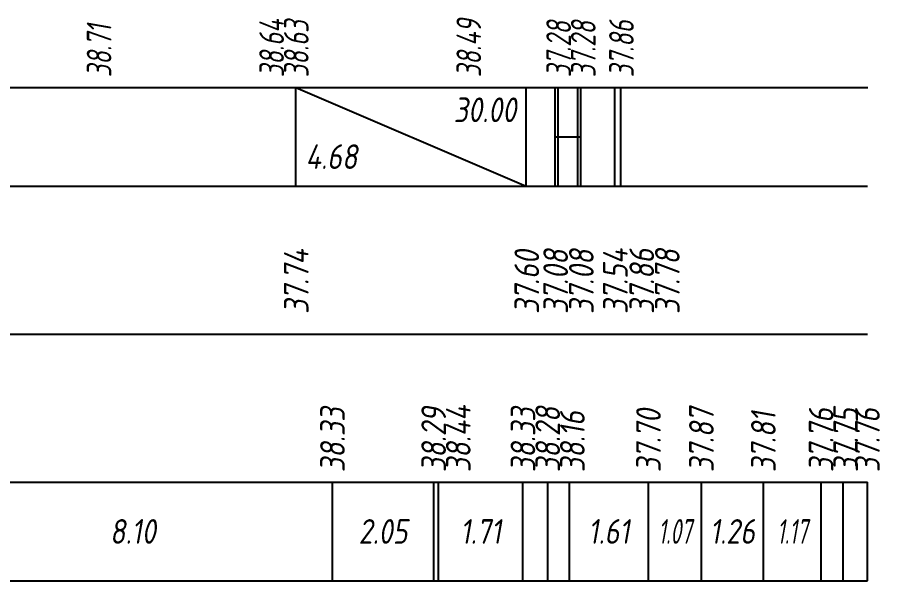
# Model space of a CAD drawing. Extents: x -717 to 1451, y -133302 to 233.
# Drawn here: x -227.1 to -139.6, y -111756.7 to -111699.6 of the extents above; entities that cross this region are included whole.
import ezdxf
from ezdxf.enums import TextEntityAlignment as Align

# ---------------------------------------------------------------- set-up
doc = ezdxf.new("R2010")
doc.units = 0
for name, color, linetype in [('Код_510', 7, 'Continuous'), ('Код_514', 1, 'Continuous'), ('Код_516', 1, 'Continuous'), ('Таблица', 7, 'Continuous')]:
    doc.layers.add(name, color=color, linetype=linetype)
doc.styles.add('М', font='romand.shx', dxfattribs={"width": 0.8, "oblique": 10, "height": 2.5})

msp = doc.modelspace()

# ---------------------------------------------------------------- linework, layer by layer
at = {"layer": 'Код_510'}
for p, q in [((-195.151, -111756.688), (-195.151, -111746.688)), ((-184.891, -111756.688), (-184.891, -111746.688)), ((-184.391, -111756.688), (-184.391, -111746.688)), ((-175.834, -111756.688), (-175.834, -111746.688)), ((-173.318, -111756.688), (-173.318, -111746.688)), ((-171.13, -111756.688), (-171.13, -111746.688)), ((-163.101, -111756.688), (-163.101, -111746.688)), ((-157.73, -111756.688), (-157.73, -111746.688)), ((-151.446, -111756.688), (-151.446, -111746.688)), ((-145.589, -111756.688), (-145.589, -111746.688)), ((-143.346, -111756.688), (-143.346, -111746.688)), ((-140.894, -111756.688), (-140.894, -111746.688))]:
    msp.add_line(p, q, dxfattribs=at)
at = {"layer": 'Код_516'}
for p, q in [((-198.881, -111716.688), (-198.881, -111706.688)), ((-198.881, -111706.688), (-175.499, -111716.688)), ((-175.499, -111716.688), (-175.499, -111706.688)), ((-175.499, -111716.688), (-175.499, -111706.688)), ((-172.569, -111716.688), (-172.569, -111706.688)), ((-172.266, -111716.688), (-172.266, -111706.688)), ((-170.266, -111716.688), (-170.266, -111706.688)), ((-169.964, -111716.688), (-169.964, -111706.688)), ((-166.516, -111716.688), (-166.516, -111706.688)), ((-166.516, -111716.688), (-166.516, -111706.688)), ((-165.894, -111716.688), (-165.894, -111706.688)), ((-172.569, -111711.688), (-172.266, -111711.688)), ((-172.266, -111711.688), (-170.266, -111711.688)), ((-170.266, -111711.688), (-169.964, -111711.688))]:
    msp.add_line(p, q, dxfattribs=at)
at = {"layer": 'Таблица'}
for p, q in [((-335.46, -111706.688), (-140.84, -111706.688)), ((-335.515, -111716.688), (-140.894, -111716.688)), ((-335.515, -111731.688), (-140.894, -111731.688)), ((-335.515, -111746.688), (-140.894, -111746.688)), ((-335.515, -111756.688), (-140.894, -111756.688))]:
    msp.add_line(p, q, dxfattribs=at)

# ---------------------------------------------------------------- texts
at = {"layer": 'Код_510', "style": 'М', "oblique": 10, "width": 0.8}
for s, p in [('38.33', (-195.151, -111745.688)), ('38.29', (-184.891, -111745.688)), ('38.44', (-182.391, -111745.688)), ('38.33', (-175.834, -111745.688)), ('38.28', (-173.318, -111745.688)), ('37.70', (-163.101, -111745.688)), ('37.87', (-157.73, -111745.688)), ('37.76', (-145.589, -111745.688)), ('37.75', (-143.089, -111745.688)), ('37.76', (-140.894, -111745.688)), ('38.16', (-170.818, -111745.688)), ('37.81', (-151.446, -111745.688))]:
    msp.add_text(s, height=2.5, rotation=90, dxfattribs=at).set_placement(p, align=Align.MIDDLE_LEFT)
at = {"layer": 'Код_510', "style": 'М', "oblique": 10}
for s, width, p in [('8.10', 0.8, (-215.399, -111751.688)), ('2.05', 0.8, (-190.021, -111751.688)), ('1.71', 0.8, (-180.112, -111751.688)), ('1.61', 0.8, (-167.116, -111751.688)), ('1.07', 0.6, (-160.415, -111751.688)), ('1.26', 0.8, (-154.588, -111751.688)), ('1.17', 0.6, (-148.517, -111751.688))]:
    msp.add_text(s, height=2.5, dxfattribs=dict(at, width=width)).set_placement(p, align=Align.MIDDLE_CENTER)
at = {"layer": 'Код_514', "style": 'М', "oblique": 10, "width": 0.7}
for s, p in [('38.64', (-201.327, -111705.648)), ('38.63', (-198.827, -111705.648)), ('38.49', (-181.327, -111705.648)), ('37.28', (-172.212, -111705.648)), ('37.28', (-169.712, -111705.648)), ('37.86', (-165.84, -111705.648)), ('38.71', (-218.827, -111705.648))]:
    msp.add_text(s, height=2.5, rotation=90, dxfattribs=at).set_placement(p, align=Align.MIDDLE_LEFT)
at = {"layer": 'Код_516', "style": 'М', "oblique": 10, "width": 0.8}
msp.add_text('30.00', height=2.5, dxfattribs=at).set_placement((-176.499, -111707.688), align=Align.TOP_RIGHT)
msp.add_text('4.68', height=2.5, dxfattribs=at).set_placement((-197.881, -111715.688), align=Align.BOTTOM_LEFT)
for s, p in [('37.74', (-198.827, -111729.637)), ('37.60', (-175.445, -111729.637)), ('37.08', (-172.515, -111729.637)), ('37.08', (-169.909, -111729.637)), ('37.54', (-166.462, -111729.637)), ('37.86', (-163.782, -111729.637)), ('37.78', (-161.19, -111729.637))]:
    msp.add_text(s, height=2.5, rotation=90, dxfattribs=at).set_placement(p, align=Align.MIDDLE_LEFT)

doc.saveas('drawing.dxf')
